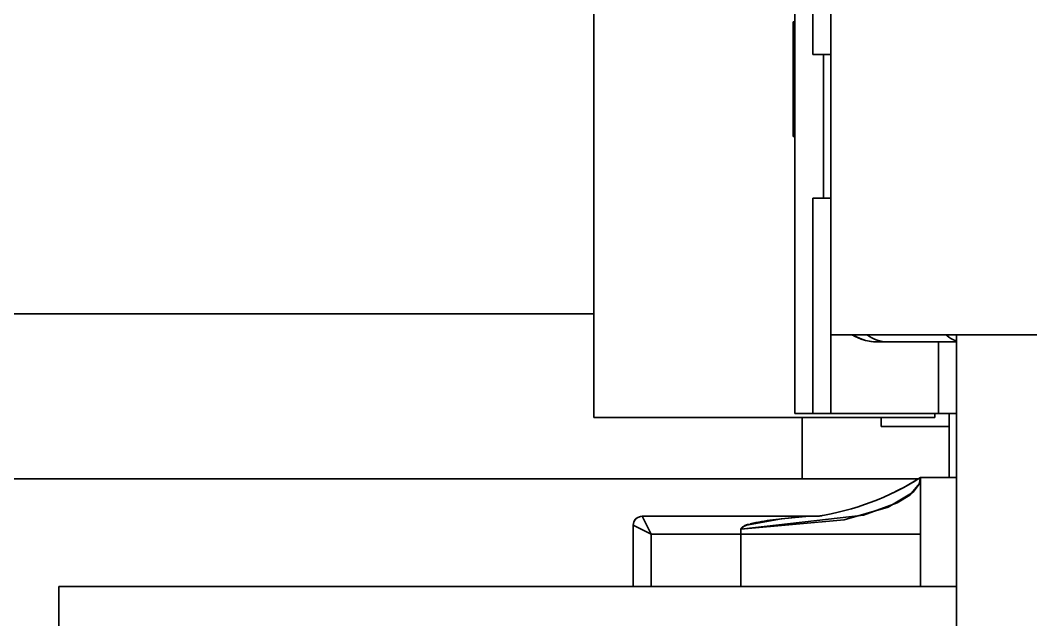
# Model space of a CAD drawing. Extents: x 146 to 1134, y 78 to 926.
# Drawn here: x 286.047 to 288.861, y 349.945 to 351.615 of the extents above; entities that cross this region are included whole.
import ezdxf

# ---------------------------------------------------------------- set-up
doc = ezdxf.new("R2010")
doc.units = 0

msp = doc.modelspace()

# ---------------------------------------------------------------- linework, layer by layer
at = {"color": 7, "lineweight": 35}
for p, q in [((288.3042, 350.7385), (288.3042, 377.7072)), ((288.6542, 350.7385), (288.6542, 329.0758)), ((288.6542, 350.7385), (288.6542, 329.0758))]:
    msp.add_line(p, q, dxfattribs=at)
at = {"color": 7, "lineweight": 35, "ltscale": 0.125}
for p, q in [((287.6442, 350.5082), (287.6442, 355.5082)), ((287.6442, 355.5082), (287.6442, 350.5082)), ((287.6442, 350.5082), (287.6442, 355.5082)), ((293.3042, 350.7385), (288.3042, 350.7385))]:
    msp.add_line(p, q, dxfattribs=at)
at = {"color": 7, "lineweight": 35, "ltscale": 0.08}
for p, q in [((288.2042, 350.5192), (288.2042, 353.7192)), ((288.2042, 353.7192), (288.2042, 350.5192))]:
    msp.add_line(p, q, dxfattribs=at)
at = {"color": 7, "lineweight": 35, "ltscale": 0.008727}
msp.add_line((288.2042, 351.6109), (288.2042, 351.96), dxfattribs=at)
at = {"color": 7, "lineweight": 35, "ltscale": 0.010001}
for p, q in [((288.2542, 351.9192), (288.2542, 351.5192)), ((288.2542, 351.9192), (288.2542, 351.5192)), ((288.2542, 351.5192), (288.2542, 351.9192)), ((288.3042, 351.9192), (288.3042, 351.5192))]:
    msp.add_line(p, q, dxfattribs=at)
at = {"color": 7, "lineweight": 35, "ltscale": 0.0025}
for p, q in [((288.3042, 351.5192), (288.3042, 351.6192)), ((288.3042, 351.0192), (288.3042, 351.1192)), ((288.6542, 350.3412), (288.5542, 350.3412)), ((288.5542, 350.3412), (288.6542, 350.3412)), ((288.6542, 350.3412), (288.5542, 350.3412)), ((288.5542, 350.3412), (288.6542, 350.3412)), ((288.6542, 350.3412), (288.5542, 350.3412))]:
    msp.add_line(p, q, dxfattribs=at)
at = {"color": 7, "lineweight": 35, "ltscale": 0.000125122}
for p, q in [((288.2042, 351.6109), (288.1992, 351.6109)), ((288.1992, 351.6109), (288.2042, 351.6109)), ((288.1992, 351.6109), (288.2042, 351.6109)), ((288.2042, 351.6031), (288.1992, 351.6031)), ((288.1992, 351.6031), (288.2042, 351.6031)), ((288.2042, 351.5407), (288.1992, 351.5407)), ((288.2042, 351.5251), (288.1992, 351.5251)), ((288.2042, 351.4879), (288.1992, 351.4879)), ((288.2042, 351.4456), (288.1992, 351.4456)), ((288.2042, 351.4433), (288.1992, 351.4433)), ((288.1992, 351.4433), (288.2042, 351.4433)), ((288.2042, 351.3537), (288.1992, 351.3537)), ((288.2042, 351.2914), (288.1992, 351.2914)), ((288.1992, 351.2914), (288.2042, 351.2914)), ((288.2042, 351.2914), (288.1992, 351.2914)), ((288.2042, 351.2914), (288.1992, 351.2914))]:
    msp.add_line(p, q, dxfattribs=at)
at = {"color": 7, "lineweight": 35, "ltscale": 0.003075}
msp.add_line((288.1992, 351.6109), (288.1992, 351.4879), dxfattribs=at)
at = {"color": 7, "lineweight": 35, "ltscale": 0.007987}
msp.add_line((288.1992, 351.2914), (288.1992, 351.6109), dxfattribs=at)
at = {"color": 7, "lineweight": 35, "ltscale": 0.000171661}
msp.add_line((288.1992, 351.6032), (288.1992, 351.6101), dxfattribs=at)
at = {"color": 7, "lineweight": 35, "ltscale": 0.003993}
for p, q in [((288.1992, 351.6031), (288.1992, 351.4433)), ((288.2042, 351.4433), (288.2042, 351.6031))]:
    msp.add_line(p, q, dxfattribs=at)
at = {"color": 7, "lineweight": 35, "ltscale": 0.001558}
msp.add_line((288.1992, 351.5407), (288.1992, 351.6031), dxfattribs=at)
at = {"color": 7, "lineweight": 35, "ltscale": 9.68933e-05}
msp.add_line((288.1992, 351.5992), (288.1992, 351.6031), dxfattribs=at)
at = {"color": 7, "lineweight": 35, "ltscale": 0.000191498}
msp.add_line((288.1992, 351.5915), (288.1992, 351.5992), dxfattribs=at)
at = {"color": 7, "lineweight": 35, "ltscale": 0.002872}
msp.add_line((288.1992, 351.4766), (288.1992, 351.5915), dxfattribs=at)
at = {"color": 7, "lineweight": 35, "ltscale": 0.000200653}
msp.add_line((288.2042, 351.6028), (288.2042, 351.6109), dxfattribs=at)
at = {"color": 7, "lineweight": 35, "ltscale": 0.007498}
for q in [(287.6442, 351.5581), (287.6442, 350.9583)]:
    msp.add_line((287.6442, 351.2582), q, dxfattribs=at)
at = {"color": 7, "lineweight": 35, "ltscale": 0.002377}
msp.add_line((288.1992, 351.4456), (288.1992, 351.5407), dxfattribs=at)
at = {"color": 7, "lineweight": 35, "ltscale": 0.005844}
msp.add_line((288.1992, 351.5251), (288.1992, 351.2914), dxfattribs=at)
at = {"color": 7, "lineweight": 35, "ltscale": 0.002316}
msp.add_line((288.1992, 351.4325), (288.1992, 351.5251), dxfattribs=at)
at = {"color": 7, "lineweight": 35, "ltscale": 0.000366211}
for p, q in [((288.2542, 351.5192), (288.2689, 351.5192)), ((288.2689, 351.1192), (288.2542, 351.1192)), ((288.2689, 350.5192), (288.2542, 350.5192)), ((288.6542, 350.5192), (288.6396, 350.5192))]:
    msp.add_line(p, q, dxfattribs=at)
at = {"color": 7, "lineweight": 35, "ltscale": 0.00125}
for p, q in [((288.2542, 351.5192), (288.3042, 351.5192)), ((288.3042, 351.1192), (288.2542, 351.1192)), ((288.2042, 350.5192), (288.2542, 350.5192)), ((288.2042, 350.5192), (288.2542, 350.5192)), ((288.2542, 350.5192), (288.3042, 350.5192)), ((288.6042, 350.5192), (288.6542, 350.5192))]:
    msp.add_line(p, q, dxfattribs=at)
at = {"color": 7, "lineweight": 35, "ltscale": 0.000884247}
for p, q in [((288.2689, 351.5192), (288.3042, 351.5192)), ((288.3042, 351.1192), (288.2689, 351.1192)), ((288.3042, 350.5192), (288.2689, 350.5192)), ((288.6396, 350.5192), (288.6042, 350.5192))]:
    msp.add_line(p, q, dxfattribs=at)
at = {"color": 7, "lineweight": 35, "ltscale": 0.01}
for p, q in [((288.2842, 351.1192), (288.2842, 351.5192)), ((288.2842, 351.1192), (288.2842, 351.5192)), ((288.3042, 351.5192), (288.3042, 351.1192)), ((288.3042, 351.5192), (288.3042, 351.1192)), ((288.2542, 350.7192), (288.2542, 351.1192))]:
    msp.add_line(p, q, dxfattribs=at)
at = {"color": 7, "lineweight": 35, "ltscale": 0.001475}
for p, q in [((288.3042, 351.4602), (288.3042, 351.5192)), ((288.3042, 351.1192), (288.3042, 351.1782))]:
    msp.add_line(p, q, dxfattribs=at)
at = {"color": 7, "lineweight": 35, "ltscale": 0.005}
for p, q in [((288.3042, 351.3192), (288.3042, 351.5192)), ((288.3042, 351.1192), (288.3042, 351.3192)), ((288.3042, 351.0192), (288.3042, 350.8192)), ((288.3042, 350.8192), (288.3042, 351.0192)), ((288.2542, 350.7192), (288.2542, 350.5192)), ((288.6042, 350.7192), (288.6042, 350.5192)), ((288.6042, 350.7192), (288.6042, 350.5192)), ((288.6542, 350.7192), (288.6542, 350.5192))]:
    msp.add_line(p, q, dxfattribs=at)
at = {"color": 7, "lineweight": 35, "ltscale": 0.003355}
msp.add_line((288.1992, 351.4879), (288.1992, 351.3537), dxfattribs=at)
at = {"color": 7, "lineweight": 35, "ltscale": 0.000832367}
msp.add_line((288.1992, 351.4433), (288.1992, 351.4766), dxfattribs=at)
at = {"color": 7, "lineweight": 35, "ltscale": 0.002299}
msp.add_line((288.1992, 351.3537), (288.1992, 351.4456), dxfattribs=at)
at = {"color": 7, "lineweight": 35, "ltscale": 0.003526}
msp.add_line((288.3042, 351.3192), (288.3042, 351.4602), dxfattribs=at)
at = {"color": 7, "lineweight": 35, "ltscale": 0.003799}
for p, q in [((288.1992, 351.4433), (288.1992, 351.2914)), ((288.2042, 351.2914), (288.2042, 351.4433))]:
    msp.add_line(p, q, dxfattribs=at)
at = {"color": 7, "lineweight": 35, "ltscale": 0.000792694}
msp.add_line((288.1992, 351.4116), (288.1992, 351.4433), dxfattribs=at)
at = {"color": 7, "lineweight": 35, "ltscale": 0.003528}
msp.add_line((288.1992, 351.2914), (288.1992, 351.4325), dxfattribs=at)
at = {"color": 7, "lineweight": 35, "ltscale": 0.002013}
msp.add_line((288.1992, 351.3311), (288.1992, 351.4116), dxfattribs=at)
at = {"color": 7, "lineweight": 35, "ltscale": 0.000992584}
msp.add_line((288.1992, 351.2914), (288.1992, 351.3311), dxfattribs=at)
at = {"color": 7, "lineweight": 35, "ltscale": 0.003525}
msp.add_line((288.3042, 351.1782), (288.3042, 351.3192), dxfattribs=at)
at = {"color": 7, "lineweight": 35, "ltscale": 0.019305}
msp.add_line((288.2042, 350.5192), (288.2042, 351.2914), dxfattribs=at)
at = {"color": 7, "lineweight": 35, "ltscale": 0.015}
for p, q in [((288.2542, 351.1192), (288.2542, 350.5192)), ((288.2542, 351.1192), (288.2542, 350.5192)), ((288.3042, 351.1192), (288.3042, 350.5192))]:
    msp.add_line(p, q, dxfattribs=at)
at = {"color": 7, "lineweight": 35, "ltscale": 0.000749969}
msp.add_line((288.2542, 351.1192), (288.2842, 351.1192), dxfattribs=at)
at = {"color": 7, "lineweight": 35, "ltscale": 0.000500488}
msp.add_line((288.3042, 351.1192), (288.2842, 351.1192), dxfattribs=at)
at = {"color": 7, "lineweight": 35, "ltscale": 0.2395}
msp.add_line((287.6442, 350.7972), (278.0642, 350.7972), dxfattribs=at)
msp.add_line((287.6442, 350.7972), (278.0642, 350.7972), dxfattribs=at)
at = {"color": 7, "lineweight": 35, "ltscale": 0.0075}
for p, q in [((288.3042, 350.5192), (288.3042, 350.8192)), ((288.6042, 350.5192), (288.3042, 350.5192)), ((288.6042, 350.5192), (288.3042, 350.5192))]:
    msp.add_line(p, q, dxfattribs=at)
at = {"color": 7, "lineweight": 35, "ltscale": 0.000751099}
msp.add_line((288.3632, 350.7386), (288.3907, 350.7264), dxfattribs=at)
at = {"color": 7, "lineweight": 35, "ltscale": 0.000743866}
msp.add_line((288.4344, 350.7192), (288.4642, 350.7192), dxfattribs=at)
at = {"color": 7, "lineweight": 35, "ltscale": 0.000745392}
msp.add_line((288.4344, 350.7192), (288.4642, 350.7192), dxfattribs=at)
msp.add_line((288.4344, 350.7192), (288.4642, 350.7192), dxfattribs=at)
at = {"color": 7, "lineweight": 35, "ltscale": 0.001557}
msp.add_line((288.4642, 350.7192), (288.5265, 350.7192), dxfattribs=at)
at = {"color": 7, "lineweight": 35, "ltscale": 0.00475}
for p, q in [((288.4642, 350.7192), (288.6542, 350.7192)), ((288.6342, 350.4832), (288.4442, 350.4832)), ((288.4442, 350.4832), (288.6342, 350.4832))]:
    msp.add_line(p, q, dxfattribs=at)
at = {"color": 7, "lineweight": 35, "ltscale": 0.003193}
msp.add_line((288.5265, 350.7192), (288.6542, 350.7192), dxfattribs=at)
at = {"color": 7, "lineweight": 35, "ltscale": 0.000421906}
msp.add_line((288.6542, 350.7215), (288.6542, 350.7384), dxfattribs=at)
at = {"color": 7, "lineweight": 35, "ltscale": 0.000185394}
msp.add_line((288.6542, 350.7301), (288.6542, 350.7375), dxfattribs=at)
at = {"color": 7, "lineweight": 35, "ltscale": 0.000215149}
msp.add_line((288.6542, 350.7215), (288.6542, 350.7301), dxfattribs=at)
at = {"color": 7, "lineweight": 35, "ltscale": 0.005166}
msp.add_line((288.6542, 350.5192), (288.6542, 350.7258), dxfattribs=at)
msp.add_line((288.6542, 350.5192), (288.6542, 350.7258), dxfattribs=at)
at = {"color": 7, "lineweight": 35, "ltscale": 5.79834e-05}
msp.add_line((288.6542, 350.7192), (288.6542, 350.7215), dxfattribs=at)
msp.add_line((288.6542, 350.7192), (288.6542, 350.7215), dxfattribs=at)
at = {"color": 7, "lineweight": 35, "ltscale": 0.000274658}
msp.add_line((288.5942, 350.5082), (288.5942, 350.5192), dxfattribs=at)
msp.add_line((288.5942, 350.5082), (288.5942, 350.5192), dxfattribs=at)
at = {"color": 7, "lineweight": 35, "ltscale": 0.000900269}
msp.add_line((288.6342, 350.4832), (288.6342, 350.5192), dxfattribs=at)
at = {"color": 7, "lineweight": 35, "ltscale": 0.004449}
for p, q in [((288.6342, 350.5191), (288.6342, 350.3412)), ((288.6342, 350.5191), (288.6342, 350.3412)), ((288.6542, 350.3412), (288.6542, 350.5192)), ((288.6542, 350.5191), (288.6542, 350.3412))]:
    msp.add_line(p, q, dxfattribs=at)
at = {"color": 7, "lineweight": 35, "ltscale": 0.02375}
for p, q in [((288.5942, 350.5082), (287.6442, 350.5082)), ((287.6442, 350.5082), (288.5942, 350.5082))]:
    msp.add_line(p, q, dxfattribs=at)
at = {"color": 7, "lineweight": 35, "ltscale": 0.000907135}
msp.add_line((288.2242, 350.5082), (288.2242, 350.4719), dxfattribs=at)
at = {"color": 7, "lineweight": 35, "ltscale": 0.004272}
msp.add_line((288.2242, 350.3372), (288.2242, 350.5081), dxfattribs=at)
at = {"color": 7, "lineweight": 35, "ltscale": 0.00062561}
for p, q in [((288.4442, 350.4832), (288.4442, 350.5082)), ((288.4442, 350.5082), (288.4442, 350.4832)), ((288.4442, 350.4832), (288.4442, 350.5082)), ((288.4442, 350.5082), (288.4442, 350.4832)), ((288.4442, 350.4832), (288.4442, 350.5082)), ((288.4442, 350.5082), (288.4442, 350.4832)), ((288.4442, 350.4832), (288.4442, 350.5082)), ((288.4442, 350.5082), (288.4442, 350.4832)), ((288.4442, 350.4832), (288.4442, 350.5082)), ((288.4442, 350.5082), (288.4442, 350.4832)), ((288.4442, 350.4832), (288.4442, 350.5082)), ((288.4442, 350.5082), (288.4442, 350.4832)), ((288.4442, 350.4832), (288.4442, 350.5082)), ((288.4442, 350.5082), (288.4442, 350.4832)), ((288.4442, 350.4832), (288.4442, 350.5082)), ((288.4442, 350.5082), (288.4442, 350.4832)), ((288.4442, 350.5082), (288.4442, 350.4832))]:
    msp.add_line(p, q, dxfattribs=at)
at = {"color": 7, "lineweight": 35, "ltscale": 0.002493}
msp.add_line((288.2242, 350.4719), (288.2242, 350.3722), dxfattribs=at)
at = {"color": 7, "lineweight": 35, "ltscale": 0.00355}
for p, q in [((288.6342, 350.3412), (288.6342, 350.4832)), ((288.6342, 350.4832), (288.6342, 350.3412)), ((288.6342, 350.3412), (288.6342, 350.4832)), ((288.6342, 350.4832), (288.6342, 350.3412)), ((288.6342, 350.3412), (288.6342, 350.4832)), ((288.6342, 350.4832), (288.6342, 350.3412)), ((288.6342, 350.3412), (288.6342, 350.4832)), ((288.6342, 350.4832), (288.6342, 350.3412)), ((288.6342, 350.3412), (288.6342, 350.4832)), ((288.6342, 350.4832), (288.6342, 350.3412)), ((288.6342, 350.3412), (288.6342, 350.4832)), ((288.6342, 350.4832), (288.6342, 350.3412)), ((288.6342, 350.3412), (288.6342, 350.4832)), ((288.6342, 350.4832), (288.6342, 350.3412))]:
    msp.add_line(p, q, dxfattribs=at)
at = {"color": 7, "lineweight": 35, "ltscale": 0.003549}
msp.add_line((288.6342, 350.3412), (288.6342, 350.4832), dxfattribs=at)
at = {"color": 7, "lineweight": 35, "ltscale": 0.000875854}
msp.add_line((288.2242, 350.3722), (288.2242, 350.3372), dxfattribs=at)
at = {"color": 7, "lineweight": 35, "ltscale": 0.2515}
for p, q in [((288.2242, 350.3372), (278.1642, 350.3372)), ((278.1642, 350.3372), (288.2242, 350.3372))]:
    msp.add_line(p, q, dxfattribs=at)
at = {"color": 7, "lineweight": 35, "ltscale": 0.00825}
msp.add_line((288.2242, 350.3372), (288.5542, 350.3372), dxfattribs=at)
at = {"color": 7, "lineweight": 35, "ltscale": 0.008098}
msp.add_line((288.5481, 350.3372), (288.2242, 350.3372), dxfattribs=at)
at = {"color": 7, "lineweight": 35, "ltscale": 0.007601}
for p, q in [((288.5542, 350.0371), (288.5542, 350.3412)), ((288.5542, 350.0371), (288.5542, 350.3412)), ((288.6542, 350.3412), (288.6542, 350.0371)), ((288.6542, 350.0371), (288.6542, 350.3412))]:
    msp.add_line(p, q, dxfattribs=at)
at = {"color": 7, "lineweight": 35, "ltscale": 0.003951}
msp.add_line((288.5542, 350.3412), (288.5542, 350.1832), dxfattribs=at)
at = {"color": 7, "lineweight": 35, "ltscale": 0.000920745}
msp.add_line((288.2438, 350.2332), (288.2806, 350.2345), dxfattribs=at)
at = {"color": 7, "lineweight": 35, "ltscale": 0.000153018}
for p, q in [((287.755, 350.2143), (287.7542, 350.2082)), ((287.7731, 350.2324), (287.7792, 350.2332))]:
    msp.add_line(p, q, dxfattribs=at)
at = {"color": 7, "lineweight": 35, "ltscale": 0.000113419}
for p, q in [((287.7542, 350.2082), (287.7546, 350.2127)), ((287.7792, 350.2332), (287.7747, 350.2328))]:
    msp.add_line(p, q, dxfattribs=at)
at = {"color": 7, "lineweight": 35, "ltscale": 0.004276}
for p, q in [((287.7542, 350.0371), (287.7542, 350.2082)), ((287.7542, 350.2082), (287.7542, 350.0371)), ((287.7542, 350.2082), (287.7542, 350.0371)), ((287.7542, 350.2082), (287.7542, 350.0371)), ((287.7542, 350.0371), (287.7542, 350.2082))]:
    msp.add_line(p, q, dxfattribs=at)
at = {"color": 7, "lineweight": 35, "ltscale": 0.001398}
msp.add_line((287.7542, 350.2082), (287.8042, 350.1832), dxfattribs=at)
at = {"color": 7, "lineweight": 35, "ltscale": 0.000409096}
msp.add_line((287.7689, 350.2009), (287.7542, 350.2082), dxfattribs=at)
at = {"color": 7, "lineweight": 35, "ltscale": 0.011615}
for p, q in [((287.7792, 350.2332), (288.2438, 350.2332)), ((288.2438, 350.2332), (287.7792, 350.2332)), ((288.2438, 350.2332), (287.7792, 350.2332)), ((287.7792, 350.2332), (288.2438, 350.2332)), ((288.2438, 350.2332), (287.7792, 350.2332))]:
    msp.add_line(p, q, dxfattribs=at)
at = {"color": 7, "lineweight": 35, "ltscale": 0.000408754}
msp.add_line((287.7792, 350.2332), (287.7866, 350.2185), dxfattribs=at)
at = {"color": 7, "lineweight": 35, "ltscale": 0.001397}
msp.add_line((287.8042, 350.1832), (287.7792, 350.2332), dxfattribs=at)
at = {"color": 7, "lineweight": 35, "ltscale": 0.000988447}
msp.add_line((287.7866, 350.2185), (287.8042, 350.1832), dxfattribs=at)
at = {"color": 7, "lineweight": 35, "ltscale": 0.001697}
msp.add_line((288.1429, 350.2233), (288.2104, 350.2307), dxfattribs=at)
at = {"color": 7, "lineweight": 35, "ltscale": 0.000838519}
msp.add_line((288.2104, 350.2307), (288.2438, 350.2332), dxfattribs=at)
at = {"color": 7, "lineweight": 35, "ltscale": 0.000719769}
msp.add_line((288.2726, 350.234), (288.2438, 350.2332), dxfattribs=at)
at = {"color": 7, "lineweight": 35, "ltscale": 0.000988789}
msp.add_line((287.8042, 350.1832), (287.7689, 350.2009), dxfattribs=at)
at = {"color": 7, "lineweight": 35, "ltscale": 0.003651}
for p, q in [((287.8042, 350.0371), (287.8042, 350.1832)), ((287.8042, 350.1832), (287.8042, 350.0371)), ((288.0542, 350.1832), (288.0542, 350.0371)), ((288.0542, 350.1832), (288.0542, 350.0371)), ((288.5542, 350.1832), (288.5542, 350.0371))]:
    msp.add_line(p, q, dxfattribs=at)
at = {"color": 7, "lineweight": 35, "ltscale": 0.00625}
msp.add_line((287.8042, 350.1832), (288.0542, 350.1832), dxfattribs=at)
msp.add_line((287.8042, 350.1832), (288.0542, 350.1832), dxfattribs=at)
at = {"color": 7, "lineweight": 35, "ltscale": 0.000199606}
msp.add_line((288.0591, 350.2039), (288.0542, 350.1975), dxfattribs=at)
at = {"color": 7, "lineweight": 35, "ltscale": 0.000359344}
msp.add_line((288.0542, 350.1832), (288.0542, 350.1975), dxfattribs=at)
msp.add_line((288.0542, 350.1832), (288.0542, 350.1975), dxfattribs=at)
at = {"color": 7, "lineweight": 35, "ltscale": 0.0125}
for p, q in [((288.5542, 350.1832), (288.0542, 350.1832)), ((288.0542, 350.1832), (288.5542, 350.1832)), ((286.1542, 349.5372), (286.1542, 350.0372)), ((286.1542, 350.0372), (286.1542, 349.5372)), ((288.6542, 349.5372), (288.6542, 350.0372))]:
    msp.add_line(p, q, dxfattribs=at)
at = {"color": 7, "lineweight": 35, "ltscale": 0.0625}
msp.add_line((288.6542, 350.0372), (286.1542, 350.0372), dxfattribs=at)
msp.add_line((288.6542, 350.0372), (286.1542, 350.0372), dxfattribs=at)
msp.add_line((288.6542, 350.0372), (286.1542, 350.0372), dxfattribs=at)
at = {"color": 7, "lineweight": 35, "ltscale": 0.000951385}
for p, q in [((286.1542, 349.9991), (286.1542, 350.0372)), ((288.6542, 349.9991), (288.6542, 350.0372))]:
    msp.add_line(p, q, dxfattribs=at)
at = {"color": 7, "lineweight": 35, "ltscale": 0.00271}
for p, q in [((286.1542, 349.8907), (286.1542, 349.9991)), ((288.6542, 349.8907), (288.6542, 349.9991))]:
    msp.add_line(p, q, dxfattribs=at)
at = {"color": 7, "lineweight": 35}
for points in [[(288.5542, 350.3412), (288.5509, 350.3248), (288.5245, 350.2924), (288.4893, 350.2704), (288.3951, 350.2361), (288.0542, 350.1975)], [(288.0542, 350.1975), (288.3415, 350.2236), (288.4636, 350.2587), (288.5336, 350.3004), (288.5502, 350.323), (288.5542, 350.3412)], [(288.0542, 350.1975), (288.0544, 350.1989), (288.0562, 350.2015), (288.0594, 350.204), (288.0696, 350.2087), (288.1667, 350.2263), (288.2438, 350.2332)]]:
    msp.add_lwpolyline(points, dxfattribs=at)
for centre, radius, start, end in [((288.4347, 350.859), 0.1399, 239.5023, 269.8965), ((288.435, 350.859), 0.1399, 251.522, 269.7714), ((288.4643, 350.8182), 0.099, 233.5679, 269.9819), ((288.4643, 350.8182), 0.099, 233.5692, 269.9819), ((288.6743, 350.7881), 0.0695, 225.6563, 253.2124), ((288.6743, 350.7881), 0.0695, 225.7119, 253.2158), ((288.1529, 350.9731), 0.7487, 278.8031, 302.421), ((288.1966, 350.8983), 0.6621, 295.1545, 302.6938), ((287.7792, 350.2082), 0.025, 90, 180), ((287.7792, 350.2082), 0.025, 90, 180), ((287.7792, 350.2082), 0.025, 90, 158.3089), ((288.0804, 350.1771), 0.0339, 91.4495, 141.9832), ((288.1997, 349.7198), 0.5066, 96.433, 103.7234)]:
    msp.add_arc(centre, radius, start, end, dxfattribs=at)

doc.saveas('drawing.dxf')
